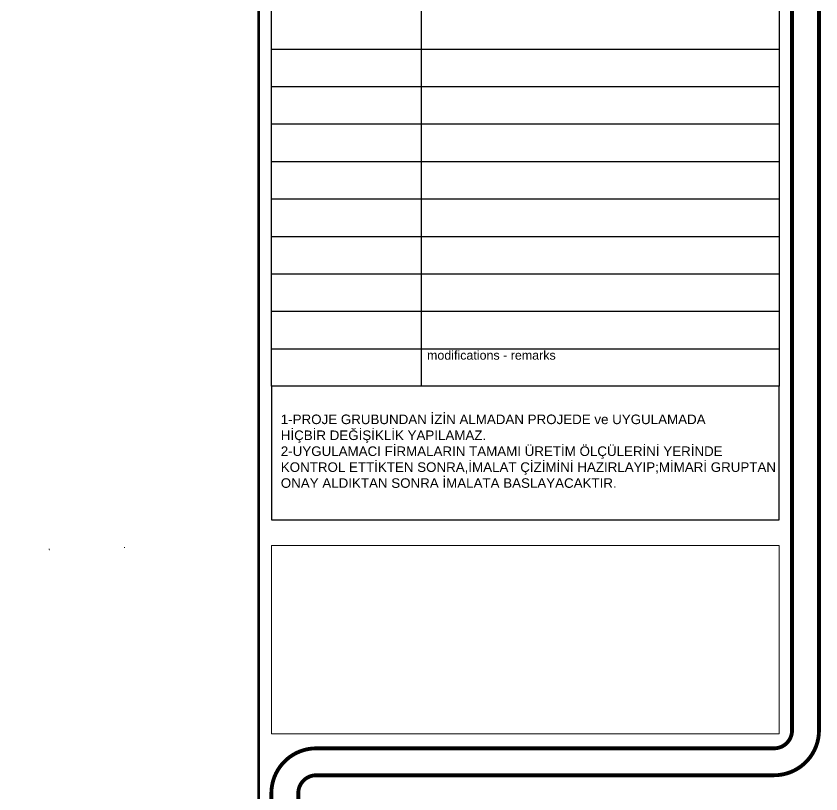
# Model space of a CAD drawing. Header units: centimetres. Extents: x 681015 to 688218, y 3995806 to 4004619.
# Drawn here: x 685489 to 688218, y 3998806 to 4001442 of the extents above; entities that cross this region are included whole.
import ezdxf

# ---------------------------------------------------------------- set-up
doc = ezdxf.new("R2010")
doc.units = ezdxf.units.CM
doc.header["$LTSCALE"] = 100
doc.header["$MEASUREMENT"] = 0
doc.linetypes.add('DUZ', pattern=[500, 500])
doc.layers.get('0').update_dxf_attribs({"linetype": 'DUZ'})
for name, color, linetype, lineweight in [('no3_alçıpan kesit', 14, 'Continuous', 20), ('no3_kutu profil gorunus', 8, 'Continuous', 0), ('t_tarama', 253, 'Continuous', 13), ('t_yazı', 146, 'Continuous', 25)]:
    doc.layers.add(name, color=color, linetype=linetype, lineweight=lineweight)
doc.styles.add('AT-ARIAL', font='arial.ttf')
doc.styles.get("Standard").update_dxf_attribs({"font": 'arial.ttf'})

msp = doc.modelspace()

# ---------------------------------------------------------------- linework, layer by layer
at = {"color": 250}
for p, q in [((686862.6, 4004377.1), (686862.6, 4000187.8)), ((686354.5, 4001330.3), (688076.7, 4001330.3)), ((686354.5, 4001203.4), (688076.7, 4001203.4)), ((686354.5, 4001076.4), (688076.7, 4001076.4)), ((686354.5, 4000949.5), (688076.7, 4000949.5)), ((686354.5, 4000822.5), (688076.7, 4000822.5)), ((686354.5, 4000695.6), (688076.7, 4000695.6)), ((686354.5, 4000568.6), (688076.7, 4000568.6)), ((686354.5, 4000441.7), (688076.7, 4000441.7)), ((686354.5, 4000314.7), (688076.7, 4000314.7))]:
    msp.add_line(p, q, dxfattribs=at)
at = {"color": 252, "const_width": 13}
for points in [[(688211.3, 3995812.1), (681021.6, 3995812.1), (681021.6, 4004612.1), (688211.3, 4004612.1), (688211.3, 3999021.1, -0.414214), (688059, 3998868.9), (686506.7, 3998868.9, 0.414214), (686445.8, 3998808), (686445.8, 3997652.3, 0.414214), (686506.7, 3997591.4), (688059, 3997591.4, -0.414214), (688211.3, 3997439.2), (688211.3, 3995812.1)], [(688119.9, 3999021.1, -0.414214), (688059, 3998960.2), (686506.7, 3998960.2, 0.414214), (686354.5, 3998808), (686354.5, 3997652.3, 0.414214), (686506.7, 3997500.1), (688059, 3997500.1, -0.414214), (688119.9, 3997439.2), (688119.9, 3995903.4), (681113, 3995903.4), (681113, 4004520.7), (688119.9, 4004520.7), (688119.9, 3999021.1)]]:
    msp.add_lwpolyline(points, format="xyb", dxfattribs=at)
at = {"color": 252, "const_width": 9.19}
msp.add_lwpolyline([(686311.3, 3995903.4), (686311.3, 4004520.7)], dxfattribs=at)
at = {"color": 250}
msp.add_lwpolyline([(688076.7, 4000187.8), (686354.5, 4000187.8), (686354.5, 4002219), (688076.7, 4002219)], close=True, dxfattribs=at)
msp.add_lwpolyline([(686354.5, 4000187.8), (686354.5, 3999734.4), (688076.7, 3999734.4), (688076.7, 4000187.8)], dxfattribs=at)
at = {"layer": 'no3_alçıpan kesit', "lineweight": 35}
msp.add_line((685600.6, 3999634.4), (685602.6, 3999634.4), dxfattribs=at)
at = {"layer": 'no3_kutu profil gorunus'}
for points in [[(685856.2, 3999642), (685856.2, 3999640)], [(685600.6, 3999636.4), (685600.6, 3999634.4)]]:
    msp.add_lwpolyline(points, dxfattribs=at)
at = {"layer": 't_tarama', "color": 254}
for p, q in [((688076.7, 3999648), (686354.5, 3999648)), ((688076.7, 3999648), (688076.7, 3999009.6)), ((688076.7, 3999009.6), (686354.5, 3999009.6))]:
    msp.add_line(p, q, dxfattribs=at)
msp.add_lwpolyline([(686354.5, 3999009.6), (686354.5, 3999648)], dxfattribs=at)

# ---------------------------------------------------------------- texts
at = {"color": 250, "insert": (686386.5, 3999967.1), "char_height": 32.386, "width": 2226.763, "attachment_point": 4}
msp.add_mtext('1-PROJE GRUBUNDAN İZİN ALMADAN PROJEDE ve UYGULAMADA\\PHİÇBİR DEĞİŞİKLİK YAPILAMAZ.\\P2-UYGULAMACI FİRMALARIN TAMAMI ÜRETİM ÖLÇÜLERİNİ YERİNDE \\PKONTROL ETTİKTEN SONRA,İMALAT ÇİZİMİNİ HAZIRLAYIP;MİMARİ GRUPTAN\\PONAY ALDIKTAN SONRA İMALATA BASLAYACAKTIR.', dxfattribs=at)
at = {"layer": 't_yazı', "color": 252, "insert": (686882.2, 4000307.8), "char_height": 30.227, "width": 645.437, "attachment_point": 1, "style": 'AT-ARIAL'}
msp.add_mtext('modifications - remarks', dxfattribs=at)

doc.saveas('drawing.dxf')
